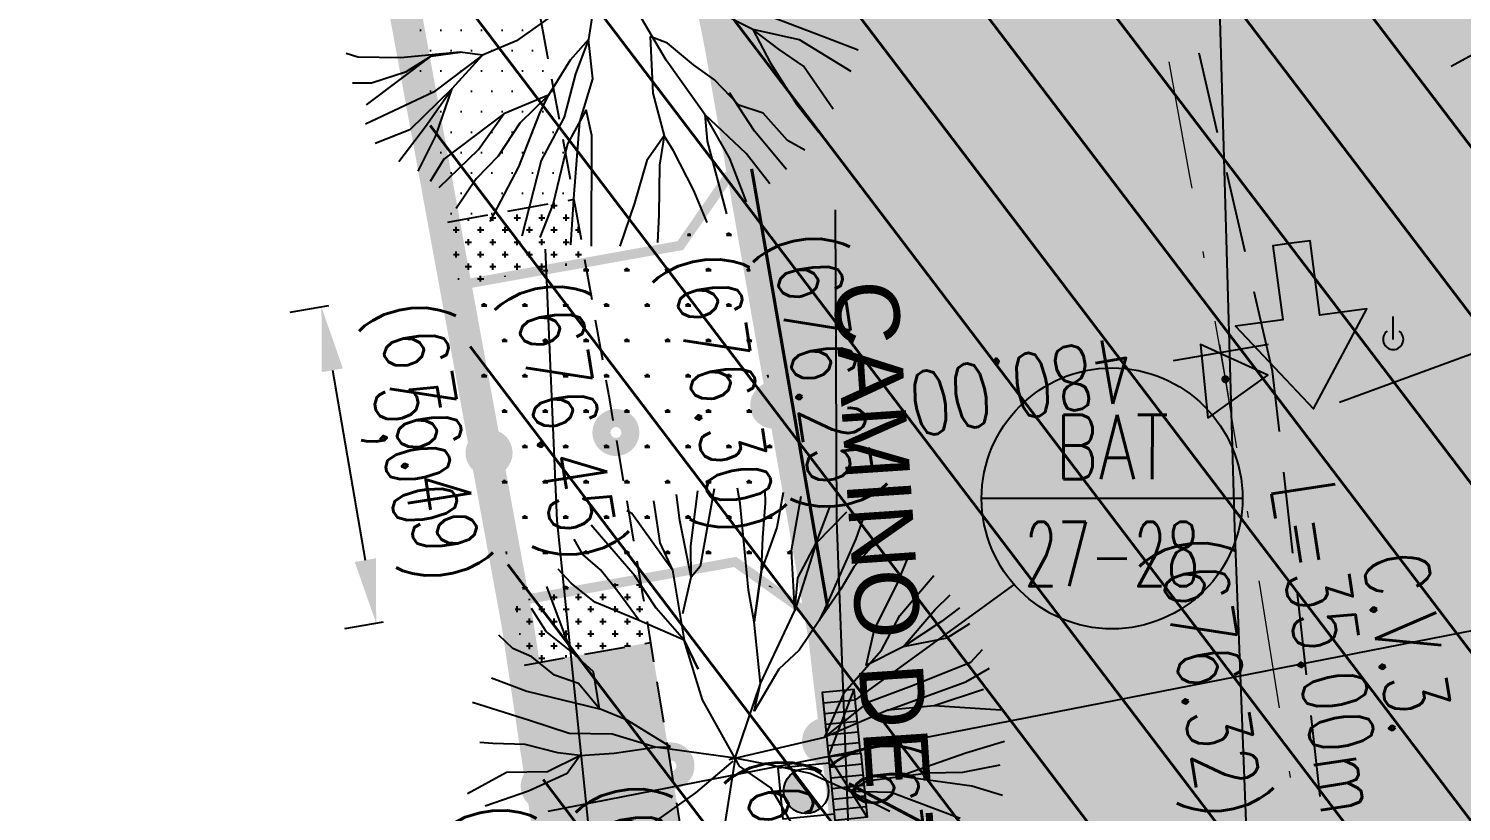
# Model space of a CAD drawing. Extents: x 352140 to 354978, y 6304672 to 6307963.
# Drawn here: x 352275.71 to 352298.01, y 6305814.7 to 6305826.88 of the extents above; entities that cross this region are included whole.
import ezdxf
from ezdxf.enums import TextEntityAlignment as Align

# ---------------------------------------------------------------- set-up
doc = ezdxf.new("R2010")
doc.units = 0
for name, pattern in [('CENTER', [50.8, 31.75, -6.35, 6.35, -6.35]), ('CONTINUOS', [0]), ('DASHDOT', [1, 0.5, -0.25, 0, -0.25]), ('DASHDOTX2', [2, 1, -0.5, 0, -0.5]), ('DASHED', [19.05, 12.7, -6.35])]:
    doc.linetypes.add(name, pattern=pattern)
doc.layers.get('0').update_dxf_attribs({"linetype": 'CONTINUOUS'})
for name, color, linetype in [('00-S2_ALL AREA APORTANTES', 150, 'CONTINUOUS'), ('00_All ext_Descarga sum', 1, 'CONTINUOUS'), ('00_All ext_Txt', 4, 'CONTINUOUS'), ('00_S2_All ext_Sumidero', 3, 'CONTINUOUS'), ('01_Dem Ext_Transl_niv.anillo', 130, 'CONTINUOUS'), ('02_Geo ext_Acotamiento', 7, 'CONTINUOUS'), ('02_Geo ext_Eje', 4, 'CONTINUOUS'), ('02_Geo ext_Geometria', 2, 'CONTINUOUS'), ('03_Pav ext_HCV', 34, 'CONTINUOUS'), ('03_Pav ext_Vereda HC', 42, 'CONTINUOUS'), ('03_Pav proy_Solera Tipo A', 1, 'CONTINUOUS'), ('03_S2_Pav ext_Borde vereda', 7, 'CONTINUOUS'), ('03_S3_Pav ext_Cota', 2, 'CONTINUOUS'), ('Paisajismo', 253, 'CONTINUOUS'), ('Z-TEN', 253, 'CONTINUOUS')]:
    doc.layers.add(name, color=color, linetype=linetype)
doc.layers.add('0_ASD_LINEA OFICIAL', color=253, linetype='DASHDOT', lineweight=20)
doc.layers.add('EJE PROYECTADO', color=7, linetype='DASHDOTX2', lineweight=15)
doc.styles.add('A', font='arial.ttf', dxfattribs={"height": 2})
doc.styles.add('JPG_2MM', font='simplex.shx', dxfattribs={"height": 1})
doc.styles.add('ROMANS', font='romans.shx', dxfattribs={"width": 0.75})
doc.linetypes.add('CERCO_LINE', pattern='A,0.5,-0.2,[" X ",STANDARD,S=0.1,R=0,X=-0.1,Y=-0.05],-0.25', length=0.95)
doc.dimstyles.new('acio', dxfattribs={"dimscale": 0, "dimtxt": 2, "dimasz": 2, "dimexe": 1, "dimexo": 1, "dimtad": 1, "dimrnd": 0.05, "dimzin": 1, "dimtxsty": 'ROMANS', "dimcen": 2.5, "dimclrt": 2, "dimaunit": 2, "dimazin": 0, "dimtfac": 1, "dimtmove": 0, "dimatfit": 3, "dimfxl": 1, "dimfxlon": 1, "dimarcsym": 0})
doc.dimstyles.new('Principal', dxfattribs={"dimscale": 0, "dimtxt": 2, "dimasz": 2, "dimexe": 1, "dimexo": 1, "dimtad": 1, "dimrnd": 0.05, "dimzin": 1, "dimtxsty": 'ROMANS', "dimcen": 2.5, "dimclrt": 2, "dimaunit": 2, "dimadec": 0, "dimazin": 0, "dimtfac": 1, "dimtmove": 0, "dimatfit": 3, "dimfxl": 1, "dimfxlon": 1, "dimarcsym": 0})
pattern_1 = [(359.999999999, (0, 0), (0.317500000006, 0.5499261309), [0.079375, -0.555625]), (90, (0.0397, -4e-13), (-0.317499999994, 0.549926130908), [0.0396875, -1.06016476181]), (90, (0.0496, -5e-13), (-0.317499999994, 0.549926130908), [0.03175, -1.06810226181]), (90, (0.02977, -3e-13), (-0.317499999994, 0.549926130908), [0.03175, -1.06810226181]), (59.999999999, (0.05953, -6e-13), (-0.317499999563, 0.549926131157), [0.0254, -0.6096]), (119.999999999, (0.01984, -2e-13), (-0.63499999957, 2.56e-10), [0.0254, -0.6096])]

# ---------------------------------------------------------------- blocks, each defined once
blk = doc.blocks.new('TEN')
at = {"layer": 'Z-TEN'}
blk.add_line((0, 0), (0, 0.893), dxfattribs=at)
blk.add_arc((0, 0), 0.396, 125.9547, 54.0453, dxfattribs=at)
blk = doc.blocks.new('AeccTickTriangle')
at = {"color": 0, "linetype": 'ByBlock', "lineweight": -2}
blk.add_lwpolyline([(0, 0.667), (-0.577, -0.333), (0.577, -0.333)], close=True, dxfattribs=at)
at = {"color": 0, "linetype": 'ByBlock', "lineweight": -2, "const_width": 0.0625}
blk.add_lwpolyline([(-0.031, 0, 1), (0.031, 0, 1)], format="xyb", close=True, dxfattribs=at)
blk = doc.blocks.new('SUMIDEROS2-flat-36')
h = blk.add_hatch(color=256)
h.dxf.hatch_style = 1
h.paths.add_polyline_path([(-2384012.434, 5850958.891), (-2384013.237, 5850959.486), (-2384012.136, 5850959.292)])
h = blk.add_hatch(color=256)
h.dxf.hatch_style = 1
h.paths.add_polyline_path([(-2384013.425, 5850958.892, 1), (-2384012.727, 5850958.835)])
at = {"ltscale": 0.5}
blk.add_line((-2384012.136, 5850959.292), (-2384013.237, 5850959.486), dxfattribs=at)
for points in [[(-2384012.939, 5850959.888), (-2384012.136, 5850959.292), (-2384012.434, 5850958.891), (-2384013.237, 5850959.486)], [(-2384013.237, 5850959.486), (-2384012.939, 5850959.888), (-2384012.136, 5850959.292), (-2384012.434, 5850958.891)]]:
    blk.add_lwpolyline(points, close=True)
for points in [[(-2384013.103, 5850959.387), (-2384012.805, 5850959.789)], [(-2384012.969, 5850959.288), (-2384012.671, 5850959.689)], [(-2384012.514, 5850958.95), (-2384012.991, 5850958.308), (-2384013.633, 5850958.784), (-2384013.157, 5850959.427)], [(-2384012.835, 5850959.188), (-2384012.538, 5850959.59)], [(-2384012.702, 5850959.089), (-2384012.404, 5850959.491)], [(-2384012.702, 5850959.089), (-2384012.404, 5850959.491)], [(-2384012.568, 5850958.99), (-2384012.27, 5850959.392)], [(-2384012.727, 5850958.835), (-2384013.425, 5850958.892)]]:
    blk.add_lwpolyline(points)
blk.add_circle((-2384013.076, 5850958.864), 0.35, dxfattribs=at)
blk = doc.blocks.new('s3')
h = blk.add_hatch(color=256)
h.dxf.hatch_style = 1
h.paths.add_polyline_path([(-0.33, -0.049), (0.66, 0.097), (-0.403, 0.446)])
at = {"ltscale": 0.5}
blk.add_line((-0.403, 0.446), (0.66, 0.097), dxfattribs=at)
for points in [[(0.587, 0.592), (-0.403, 0.446), (-0.33, -0.049), (0.66, 0.097)], [(0.66, 0.097), (0.587, 0.592), (-0.403, 0.446), (-0.33, -0.049)]]:
    blk.add_lwpolyline(points, close=True)
for points in [[(-0.165, -0.024), (-0.238, 0.47)], [(0, 0), (-0.073, 0.495)], [(0, 0), (-0.073, 0.495)], [(0.165, 0.024), (0.092, 0.519)], [(0.33, 0.049), (0.257, 0.543)], [(0.495, 0.073), (0.422, 0.567)]]:
    blk.add_lwpolyline(points)
blk = doc.blocks.new('sta_tic')
blk.add_line((0, -1.5), (0, 1.5))
blk = doc.blocks.new('*D1182')
at = {"layer": '02_Geo ext_Acotamiento', "color": 0, "lineweight": -2, "transparency": 16777216}
for p, q in [((352280.374, 6305822.568), (352279.773, 6305822.464)), ((352280.436, 6305821.564), (352280.949, 6305818.608)), ((352281.228, 6305817.641), (352280.627, 6305817.537))]:
    blk.add_line(p, q, dxfattribs=at)
at = {"layer": '02_Geo ext_Acotamiento', "color": 0, "transparency": 16777216}
for points in [[(352280.6, 6305821.592), (352280.272, 6305821.535), (352280.266, 6305822.549)], [(352281.113, 6305818.636), (352280.784, 6305818.579), (352281.119, 6305817.622)]]:
    blk.add_solid(points, dxfattribs=at)
at = {"layer": '02_Geo ext_Acotamiento', "color": 2, "transparency": 16777216, "insert": (352281.587, 6305820.241), "char_height": 1, "attachment_point": 5, "rotation": 279.8313, "style": 'ROMANS'}
blk.add_mtext('5,00', dxfattribs=at)
blk = doc.blocks.new('A$C27410629')
at = {"true_color": 0x136734, "transparency": 33554559}
h = blk.add_hatch(dxfattribs=at)
h.set_pattern_fill('ANSI31', color=116, scale=0.5)
h.set_pattern_definition([(45, (-8759.5625, -519.1036), (-1.12253202, 1.12253202), [])])
h.paths.add_polyline_path([(137.507, 1252.464, 0.117627), (109.815, 1254.194, 0.066925), (94.445, 1249.334, 0.315349), (64.302, 1196.27, 0.022683), (65.729, 1185.31), (112.36, 1218.953), (153.478, 1161.962), (172.105, 1139.481), (187.958, 1141.808), (193.565, 1120.466), (224.198, 1050.129), (250.62, 989.479), (268.153, 972.735, 0.000007), (291.49, 983.299), (238.195, 1105.634), (205.293, 1181.112), (177.053, 1197.652)])
at = {"layer": '0_ASD_LINEA OFICIAL', "ltscale": 8}
blk.add_lwpolyline([(91.974, 874.26, 0.5, 0.5, 0), (89.88, 904.482, 0.5, 0.5, -0.018402), (89.379, 919.927, 0.5, 0.5, 0.015172), (89.222, 925.992, 0.5, 0.5, 0), (84.524, 1009.379, 0.5, 0.5, 0.009387), (83.12, 1027.794, 0.5, 0.5, 0.024149), (76.795, 1069.872, 0.5, 0.5, 0), (76.795, 1069.872, 0.5, 0.5, 0.00826), (73.751, 1083.846, 0.5, 0.5, 0.028444)], format="xyseb", dxfattribs=at)
blk = doc.blocks.new('1.0 - LO RECABARREN LOTEO PARQUE - VEGETACION PROPUESTA ETAPA MUNICIPAL')
at = {"layer": 'Paisajismo', "color": 251}
for p, q in [((352284.578, 6305827.7), (352284.424, 6305826.715)), ((352285.632, 6305826.39), (352285.136, 6305827.236)), ((352283.962, 6305827.16), (352283.303, 6305826.694)), ((352286.985, 6305826.87), (352286.365, 6305827.179)), ((352288.082, 6305826.757), (352287.006, 6305827.164)), ((352285.385, 6305826.76), (352285.428, 6305825.879)), ((352285.654, 6305826.658), (352285.385, 6305826.76)), ((352287.708, 6305826.707), (352286.985, 6305826.87)), ((352286.985, 6305826.87), (352287.252, 6305826.356)), ((352287.392, 6305826.557), (352286.985, 6305826.87)), ((352288.621, 6305826.546), (352288.082, 6305826.757)), ((352282.425, 6305826.517), (352281.499, 6305826.429)), ((352281.972, 6305826.455), (352282.425, 6305826.517)), ((352282.425, 6305826.517), (352281.972, 6305826.455)), ((352282.773, 6305826.47), (352282.425, 6305826.517)), ((352283.303, 6305826.694), (352282.773, 6305826.47)), ((352284.424, 6305826.715), (352284.137, 6305826.389)), ((352284.424, 6305826.715), (352284.221, 6305826.177)), ((352284.424, 6305826.715), (352284.424, 6305826.715)), ((352284.489, 6305826.101), (352284.424, 6305826.715)), ((352286.061, 6305826.318), (352285.654, 6305826.658)), ((352287.77, 6305826.297), (352287.392, 6305826.557)), ((352288.512, 6305826.216), (352287.708, 6305826.707)), ((352297.855, 6305826.3), (352298.463, 6305826.632)), ((352280.835, 6305826.436), (352280.653, 6305826.493)), ((352281.499, 6305826.429), (352280.835, 6305826.436)), ((352280.97, 6305825.694), (352281.972, 6305826.455)), ((352281.972, 6305826.455), (352281.576, 6305826.207)), ((352282.773, 6305826.47), (352282.01, 6305825.894)), ((352282.302, 6305825.953), (352282.773, 6305826.47)), ((352284.137, 6305826.389), (352283.8, 6305825.848)), ((352286.236, 6305825.546), (352285.632, 6305826.39)), ((352286.386, 6305826.084), (352286.061, 6305826.318)), ((352287.252, 6305826.356), (352287.667, 6305825.7)), ((352288.236, 6305825.627), (352287.77, 6305826.297)), ((352281.576, 6305826.207), (352281.045, 6305826.036)), ((352284.221, 6305826.177), (352284.047, 6305825.505)), ((352284.288, 6305825.43), (352284.489, 6305826.101)), ((352286.767, 6305825.69), (352286.386, 6305826.084)), ((352281.045, 6305826.036), (352280.752, 6305826.031)), ((352282.01, 6305825.894), (352280.951, 6305825.393)), ((352282.302, 6305825.953), (352281.641, 6305825.305)), ((352281.886, 6305825.357), (352282.302, 6305825.953)), ((352282.045, 6305825.212), (352282.302, 6305825.953)), ((352283.8, 6305825.848), (352283.104, 6305825.554)), ((352283.8, 6305825.848), (352283.354, 6305825.412)), ((352283.667, 6305825.564), (352283.8, 6305825.848)), ((352285.428, 6305825.879), (352285.601, 6305825.214)), ((352287.011, 6305825.285), (352286.618, 6305825.881)), ((352284.39, 6305825.618), (352284.099, 6305825.089)), ((352284.478, 6305825.217), (352284.39, 6305825.618)), ((352287.143, 6305825.564), (352286.767, 6305825.69)), ((352287.667, 6305825.7), (352288.008, 6305825.268)), ((352283.104, 6305825.554), (352282.172, 6305824.852)), ((352282.712, 6305825.003), (352283.104, 6305825.554)), ((352283.354, 6305825.412), (352283.017, 6305824.898)), ((352283.341, 6305824.733), (352283.667, 6305825.564)), ((352284.047, 6305825.505), (352283.685, 6305824.83)), ((352284.203, 6305824.305), (352284.288, 6305825.43)), ((352286.877, 6305824.94), (352286.236, 6305825.546)), ((352286.236, 6305825.546), (352286.27, 6305825.13)), ((352286.623, 6305824.859), (352286.236, 6305825.546)), ((352287.525, 6305825.143), (352287.143, 6305825.564)), ((352281.641, 6305825.305), (352281.102, 6305825.093)), ((352281.469, 6305824.815), (352281.886, 6305825.357)), ((352281.774, 6305824.663), (352282.045, 6305825.212)), ((352284.473, 6305823.497), (352284.478, 6305825.217)), ((352285.601, 6305825.214), (352285.33, 6305824.831)), ((352285.601, 6305825.214), (352285.53, 6305824.758)), ((352285.75, 6305824.98), (352285.601, 6305825.214)), ((352287.505, 6305824.691), (352287.011, 6305825.285)), ((352282.1, 6305824.408), (352282.712, 6305825.003)), ((352284.099, 6305825.089), (352283.875, 6305824.159)), ((352286.063, 6305824.362), (352285.75, 6305824.98)), ((352286.27, 6305825.13), (352286.575, 6305824)), ((352287.794, 6305824.992), (352287.525, 6305825.143)), ((352282.172, 6305824.852), (352281.958, 6305824.505)), ((352283.017, 6305824.898), (352282.676, 6305824.544)), ((352282.895, 6305823.879), (352283.341, 6305824.733)), ((352283.685, 6305824.83), (352283.387, 6305823.649)), ((352285.33, 6305824.831), (352285.142, 6305824.163)), ((352285.53, 6305824.758), (352285.517, 6305823.983)), ((352286.884, 6305824.184), (352286.623, 6305824.859)), ((352287.248, 6305824.464), (352286.877, 6305824.94)), ((352282.676, 6305824.544), (352282.364, 6305824.084)), ((352284.148, 6305823.517), (352284.203, 6305824.305)), ((352286.274, 6305823.862), (352286.063, 6305824.362)), ((352283.875, 6305824.159), (352283.664, 6305823.632)), ((352285.142, 6305824.163), (352284.913, 6305823.495)), ((352285.517, 6305823.983), (352285.499, 6305823.555)), ((352285.847, 6305819.227), (352285.793, 6305819.629)), ((352286.015, 6305818.828), (352286.124, 6305819.689)), ((352286.38, 6305819.717), (352286.162, 6305818.509)), ((352286.787, 6305819.487), (352286.746, 6305819.729)), ((352287.18, 6305819.496), (352287.177, 6305819.703)), ((352287.456, 6305819.662), (352287.357, 6305819.115)), ((352287.585, 6305818.757), (352287.734, 6305819.602)), ((352285.1, 6305819.334), (352285.019, 6305819.376)), ((352285.436, 6305819.533), (352285.536, 6305818.877)), ((352286.913, 6305818.141), (352286.787, 6305819.487)), ((352287.137, 6305818.961), (352287.18, 6305819.496)), ((352287.967, 6305818.87), (352288.17, 6305819.408)), ((352288.17, 6305819.408), (352288.187, 6305819.46)), ((352285.145, 6305818.362), (352284.463, 6305819.151)), ((352285.731, 6305818.454), (352285.1, 6305819.334)), ((352286.024, 6305818.345), (352285.847, 6305819.227)), ((352288.439, 6305819.357), (352287.967, 6305818.87)), ((352288.689, 6305819.233), (352288.587, 6305818.937)), ((352284.338, 6305818.695), (352284.2, 6305818.932)), ((352287.357, 6305819.115), (352287.12, 6305818.453)), ((352287.12, 6305818.453), (352287.137, 6305818.961)), ((352288.587, 6305818.937), (352288.143, 6305817.942)), ((352289.035, 6305819.026), (352288.875, 6305818.86)), ((352285.536, 6305818.877), (352285.731, 6305818.454)), ((352286.024, 6305818.345), (352286.015, 6305818.828)), ((352287.639, 6305817.822), (352287.585, 6305818.757)), ((352287.967, 6305818.87), (352287.639, 6305817.822)), ((352287.683, 6305818.33), (352287.967, 6305818.87)), ((352288.875, 6305818.86), (352288.561, 6305818.507)), ((352289.224, 6305818.224), (352289.43, 6305818.728)), ((352284.61, 6305818.459), (352284.338, 6305818.695)), ((352286.162, 6305818.509), (352286.024, 6305818.345)), ((352288.561, 6305818.507), (352288.354, 6305818.156)), ((352284.155, 6305818.25), (352283.95, 6305818.467)), ((352284.883, 6305818.117), (352284.61, 6305818.459)), ((352285.475, 6305817.861), (352285.145, 6305818.362)), ((352285.731, 6305818.454), (352285.912, 6305817.361)), ((352285.894, 6305817.779), (352286.024, 6305818.345)), ((352287.002, 6305817.649), (352287.12, 6305818.453)), ((352287.12, 6305818.453), (352287.002, 6305817.649)), ((352287.639, 6305817.822), (352287.683, 6305818.33)), ((352289.27, 6305817.745), (352289.802, 6305818.371)), ((352284.155, 6305817.183), (352283.773, 6305818.198)), ((352284.523, 6305817.955), (352284.155, 6305818.25)), ((352285.212, 6305817.669), (352284.883, 6305818.117)), ((352287.002, 6305817.649), (352286.913, 6305818.141)), ((352288.354, 6305818.156), (352288.016, 6305817.668)), ((352288.875, 6305817.534), (352289.224, 6305818.224)), ((352289.815, 6305817.833), (352290.053, 6305818.07)), ((352283.767, 6305817.498), (352283.539, 6305817.856)), ((352285.212, 6305817.669), (352284.523, 6305817.955)), ((352285.912, 6305817.361), (352285.475, 6305817.861)), ((352287.357, 6305817.228), (352287.639, 6305817.822)), ((352288.143, 6305817.942), (352288.016, 6305817.668)), ((352289.323, 6305817.26), (352289.815, 6305817.833)), ((352290.2, 6305817.865), (352289.919, 6305817.654)), ((352285.912, 6305817.361), (352285.212, 6305817.669)), ((352287.1, 6305816.689), (352287.002, 6305817.649)), ((352288.016, 6305817.668), (352287.704, 6305817.208)), ((352288.986, 6305817.206), (352289.27, 6305817.745)), ((352289.919, 6305817.654), (352289.323, 6305817.26)), ((352290.354, 6305817.616), (352290.004, 6305817.394)), ((352283.244, 6305817.231), (352283.026, 6305817.44)), ((352284.155, 6305817.183), (352283.767, 6305817.498)), ((352288.745, 6305816.968), (352288.875, 6305817.534)), ((352290.004, 6305817.394), (352289.323, 6305817.26)), ((352283.54, 6305817.103), (352283.244, 6305817.231)), ((352284.503, 6305816.867), (352284.155, 6305817.183)), ((352286.134, 6305816.911), (352285.912, 6305817.361)), ((352285.912, 6305817.361), (352286.134, 6305816.911)), ((352286.197, 6305816.431), (352285.912, 6305817.361)), ((352287.1, 6305816.689), (352287.357, 6305817.228)), ((352287.704, 6305817.208), (352287.39, 6305816.908)), ((352288.411, 6305816.553), (352288.986, 6305817.206)), ((352289.323, 6305817.26), (352288.745, 6305816.968)), ((352290.379, 6305817.018), (352290.557, 6305817.214)), ((352283.893, 6305816.815), (352283.54, 6305817.103)), ((352289.451, 6305816.653), (352290.379, 6305817.018)), ((352290.298, 6305816.715), (352290.67, 6305816.928)), ((352282.916, 6305816.777), (352283.463, 6305816.566)), ((352284.269, 6305816.689), (352283.893, 6305816.815)), ((352284.597, 6305816.294), (352284.503, 6305816.867)), ((352287.39, 6305816.908), (352287.001, 6305816.259)), ((352289.084, 6305816.272), (352290.298, 6305816.715)), ((352283.463, 6305816.566), (352284.597, 6305816.294)), ((352284.597, 6305816.294), (352284.269, 6305816.689)), ((352286.707, 6305815.525), (352287.1, 6305816.689)), ((352287.001, 6305816.259), (352287.1, 6305816.689)), ((352288.104, 6305815.853), (352288.411, 6305816.553)), ((352288.788, 6305816.4), (352289.451, 6305816.653)), ((352290.574, 6305816.594), (352289.804, 6305816.339)), ((352283.505, 6305816.113), (352282.619, 6305816.391)), ((352284.597, 6305816.294), (352284.597, 6305816.294)), ((352285.028, 6305816.115), (352284.597, 6305816.294)), ((352286.777, 6305815.4), (352286.197, 6305816.431)), ((352288.104, 6305815.853), (352288.788, 6305816.4)), ((352289.084, 6305816.272), (352288.104, 6305815.853)), ((352289.804, 6305816.339), (352289.084, 6305816.272)), ((352289.804, 6305816.339), (352289.084, 6305816.272)), ((352290.844, 6305816.273), (352289.804, 6305816.339)), ((352284.124, 6305815.911), (352283.505, 6305816.113)), ((352285.703, 6305815.7), (352285.028, 6305816.115)), ((352284.791, 6305815.897), (352284.124, 6305815.911)), ((352285.463, 6305815.696), (352284.791, 6305815.897)), ((352286.615, 6305815.504), (352288.104, 6305815.853)), ((352282.936, 6305815.751), (352282.734, 6305815.767)), ((352283.439, 6305815.74), (352282.936, 6305815.751)), ((352283.944, 6305815.609), (352283.439, 6305815.74)), ((352284.29, 6305815.567), (352283.944, 6305815.609)), ((352284.29, 6305815.567), (352284.824, 6305815.604)), ((352284.824, 6305815.604), (352285.463, 6305815.696)), ((352285.463, 6305815.696), (352285.703, 6305815.7)), ((352286.707, 6305815.525), (352285.463, 6305815.696)), ((352289.26, 6305815.247), (352290.299, 6305815.608)), ((352290.299, 6305815.608), (352290.902, 6305815.789)), ((352283.788, 6305815.317), (352284.29, 6305815.567)), ((352284.091, 6305815.29), (352284.29, 6305815.567)), ((352286.669, 6305815.478), (352286.091, 6305814.986)), ((352286.707, 6305815.525), (352286.553, 6305814.541)), ((352287.418, 6305815.385), (352286.707, 6305815.525)), ((352287.264, 6305815.062), (352286.777, 6305815.4)), ((352287.874, 6305815.287), (352287.418, 6305815.385)), ((352290.251, 6305815.305), (352290.836, 6305815.423)), ((352282.539, 6305814.973), (352283.147, 6305815.305)), ((352283.147, 6305815.305), (352283.788, 6305815.317)), ((352283.492, 6305815.017), (352284.091, 6305815.29)), ((352288.494, 6305815.005), (352287.874, 6305815.287)), ((352288.494, 6305815.005), (352288.758, 6305815.17)), ((352288.758, 6305815.17), (352289.717, 6305815.295)), ((352290.39, 6305815.087), (352289.26, 6305815.247)), ((352289.717, 6305815.295), (352290.251, 6305815.305)), ((352282.813, 6305814.783), (352283.492, 6305815.017)), ((352286.091, 6305814.986), (352285.432, 6305814.52)), ((352287.761, 6305814.216), (352287.264, 6305815.062)), ((352289.114, 6305814.696), (352288.494, 6305815.005)), ((352289.135, 6305814.99), (352288.494, 6305815.005)), ((352290.211, 6305814.583), (352289.135, 6305814.99)), ((352290.87, 6305814.941), (352290.39, 6305815.087))]:
    blk.add_line(p, q, dxfattribs=at)
blk = doc.blocks.new('*U962')
at = {"layer": 'EJE PROYECTADO', "color": 7, "linetype": 'DASHDOT', "lineweight": 15, "ltscale": 4}
blk.add_arc((351858.011, 6305746.838), 442.658, 6.37614, 13.02471, dxfattribs=at)
at = {"layer": 'EJE PROYECTADO', "color": 7, "linetype": 'DASHDOTX2', "lineweight": 15}
blk.add_leader([(352294.248, 6305821.967), (352294.433, 6305820.882)], dimstyle='Principal', override={"dimscale": 1, "dimasz": 0.5}, dxfattribs=at)

msp = doc.modelspace()

# ---------------------------------------------------------------- hatches: boundary and pattern name
at = {"layer": '00-S2_ALL AREA APORTANTES', "linetype": 'DASHED', "lineweight": 40, "ltscale": 0.25}
h = msp.add_hatch(dxfattribs=at)
h.set_pattern_fill('ANSI31', color=150, scale=0.5, angle=82.24516605)
h.paths.add_polyline_path([(352300.461, 6305849.299), (352298.463, 6305857.67), (352287.269, 6305854.095), (352289.281, 6305846.6, -0.017092), (352295.088, 6305816.908), (352306.381, 6305819.118, 0.016935)])
h = msp.add_hatch(dxfattribs=at)
h.set_pattern_fill('ANSI31', color=40, scale=0.5, angle=82.24516605)
h.paths.add_polyline_path([(352289.281, 6305846.6), (352287.269, 6305854.095), (352276.231, 6305850.569, -0.023228), (352278.541, 6305841.982, -0.016115), (352283.796, 6305814.698), (352295.088, 6305816.908, 0.017092)])
h = msp.add_hatch(dxfattribs=at)
h.set_pattern_fill('ANSI31', color=82, scale=0.5, angle=82.24516605)
h.paths.add_polyline_path([(352306.381, 6305819.118), (352295.088, 6305816.908, -0.01192), (352297.931, 6305795.997, -0.008644), (352299.368, 6305780.76), (352310.834, 6305781.642, 0.008644), (352309.36, 6305797.275, 0.012137)])
h = msp.add_hatch(dxfattribs=at)
h.set_pattern_fill('ANSI31', color=150, scale=0.5, angle=82.24516605)
h.paths.add_polyline_path([(352295.088, 6305816.908), (352283.796, 6305814.698, -0.017375), (352287.48, 6305784.969), (352287.48, 6305784.969, -0.002962), (352287.902, 6305779.879), (352299.368, 6305780.76, 0.008644), (352297.931, 6305795.997, 0.01192)])
at = {"layer": '03_Pav ext_HCV'}
h = msp.add_hatch(dxfattribs=at)
h.set_pattern_fill('SWAMP', color=256, scale=0.025, style=0)
h.set_pattern_definition(pattern_1)
edge = h.paths.add_edge_path()
edge.add_arc((352255.651, 6305960.769), 0.6, 191.9515, 355.6455, ccw=False)
edge.add_arc((352299.01, 6305969.946), 44.919, 191.6658, 191.9515, ccw=False)
edge.add_line((352255.019, 6305960.864), (352248.082, 6305960.934))
edge.add_arc((352299.01, 6305969.946), 51.719, 188.0126, 190.0351, ccw=False)
edge.add_line((352247.796, 6305962.737), (352247.593, 6305962.739))
edge.add_arc((352299.01, 6305969.946), 51.919, 187.9792, 192.0603)
edge.add_arc((352199.34, 6305948.651), 50, 5.6038, 12.0603, ccw=False)
edge.add_arc((352392.331, 6305968.564), 144.016, 185.9908, 195.05624)
edge.add_arc((352250.362, 6305930.375), 3, -16.8305, 15.0562, ccw=False)
edge.add_line((352253.233, 6305929.506), (352252.173, 6305926.002))
edge.add_arc((352255.045, 6305925.133), 3, 163.1695, 198.1695)
edge.add_line((352252.194, 6305924.197), (352253.674, 6305919.687))
edge.add_arc((352724.827, 6306085.564), 499.5, 199.39537, 202.53487)
edge.add_line((352263.466, 6305894.132), (352270.484, 6305874.028))
edge.add_line((352270.484, 6305874.028), (352273.271, 6305865.935))
edge.add_arc((352276.107, 6305866.911), 3, 199.0021, 234.0031)
edge.add_line((352274.344, 6305864.484), (352276.806, 6305862.696))
edge.add_arc((352275.043, 6305860.269), 3, 17.9764, 54.0015, ccw=False)
edge.add_arc((351377.63, 6305569.091), 946.469, 17.70596, 17.976359, ccw=False)
edge.add_arc((357281.014, 6307189.91), 5176.321, 194.922513, 195.061819)
edge.add_arc((351852.518, 6305745.765), 441.256, 9.34098, 12.96792, ccw=False)
edge.add_line((352287.923, 6305817.385), (352288.293, 6305814.231))
edge.add_line((352288.293, 6305814.231), (352288.556, 6305811.159))
edge.add_line((352288.556, 6305811.159), (352288.683, 6305808.103))
edge.add_line((352288.683, 6305808.103), (352288.681, 6305805.124))
edge.add_line((352288.681, 6305805.124), (352288.609, 6305802.156))
edge.add_line((352288.609, 6305802.156), (352288.539, 6305799.227))
edge.add_line((352288.539, 6305799.227), (352288.536, 6305796.285))
edge.add_line((352288.536, 6305796.285), (352288.661, 6305793.323))
edge.add_line((352288.661, 6305793.323), (352288.978, 6305790.357))
edge.add_line((352288.978, 6305790.357), (352289.267, 6305787.392))
edge.add_arc((351857.86, 6305746.823), 433.31, 3.22552, 5.37215, ccw=False)
edge.add_line((352290.484, 6305771.204), (352291.507, 6305753.032))
edge.add_line((352291.507, 6305753.032), (352291.707, 6305753.044))
edge.add_line((352291.707, 6305753.044), (352291.606, 6305754.841))
edge.add_line((352291.606, 6305754.841), (352297.896, 6305755.195))
edge.add_line((352297.896, 6305755.195), (352296.973, 6305771.57))
edge.add_arc((351858.011, 6305746.838), 439.658, 3.2247, 6.06057)
edge.add_arc((352297.201, 6305793.468), 2, 6.0606, 186.0606, ccw=False)
edge.add_arc((351858.007, 6305746.838), 443.663, 3.21745, 6.06057, ccw=False)
edge.add_line((352300.97, 6305771.738), (352301.89, 6305755.42))
edge.add_line((352301.89, 6305755.42), (352309.178, 6305755.831))
edge.add_line((352309.178, 6305755.831), (352309.279, 6305754.034))
edge.add_line((352309.279, 6305754.034), (352309.479, 6305754.045))
edge.add_line((352309.479, 6305754.045), (352308.458, 6305772.16))
edge.add_arc((351858.027, 6305746.839), 451.142, 3.21751, 7.53958)
edge.add_line((352305.269, 6305806.034), (352304.746, 6305808.988))
edge.add_line((352304.746, 6305808.988), (352304.181, 6305811.933))
edge.add_line((352304.181, 6305811.933), (352303.54, 6305814.857))
edge.add_line((352303.54, 6305814.857), (352302.827, 6305817.756))
edge.add_line((352302.827, 6305817.756), (352302.076, 6305820.641))
edge.add_line((352302.076, 6305820.641), (352301.322, 6305823.532))
edge.add_line((352301.322, 6305823.532), (352300.604, 6305826.45))
edge.add_line((352300.604, 6305826.45), (352299.956, 6305829.407))
edge.add_line((352299.956, 6305829.407), (352299.384, 6305832.389))
edge.add_line((352299.384, 6305832.389), (352298.877, 6305835.333))
edge.add_arc((351856.224, 6305746.557), 451.467, 11.34037, 13.00836)
edge.add_arc((357281.014, 6307189.91), 5162.321, 194.999983, 195.064624, ccw=False)
edge.add_arc((357281.014, 6307189.91), 5162.321, 194.918755, 194.999983, ccw=False)
edge.add_arc((351377.63, 6305569.091), 960.469, 17.685582, 18.028446)
edge.add_line((352290.943, 6305866.346), (352286.557, 6305879.564))
edge.add_line((352286.557, 6305879.564), (352285.089, 6305883.77))
edge.add_arc((352287.921, 6305884.759), 3, 164.2427, 199.242, ccw=False)
edge.add_line((352285.034, 6305885.573), (352285.941, 6305888.787))
edge.add_arc((352283.054, 6305889.601), 3, 344.2427, 379.2412)
edge.add_line((352285.886, 6305890.59), (352282.157, 6305901.272))
edge.add_arc((352724.827, 6306085.564), 479.5, 199.39537, 202.60286, ccw=False)
edge.add_arc((352393.291, 6305968.811), 128.007, 193.01673, 199.38233, ccw=False)
edge.add_line((352268.574, 6305939.979), (352268.051, 6305942.428))
edge.add_arc((352265.117, 6305941.802), 3, 12.0434, 47.0434)
edge.add_line((352267.162, 6305943.998), (352264.9, 6305946.104))
edge.add_arc((352266.939, 6305948.304), 3, 189.0153, 227.1838, ccw=False)
edge.add_arc((352397.749, 6305969.233), 135.474, 186.61724, 189.08835, ccw=False)
edge.add_arc((352283.044, 6305955.926), 20, 179.05, 186.6144, ccw=False)
edge.add_arc((352329.329, 6305955.158), 66.291, 173.57381, 179.05002, ccw=False)
edge.add_line((352263.455, 6305962.578), (352263.254, 6305962.58))
edge.add_arc((352329.329, 6305955.158), 66.491, 173.59144, 175.14861)
edge.add_line((352263.076, 6305960.781), (352256.257, 6305960.851))
edge.add_arc((352287.882, 6305959.08), 31.675, 176.7951, 177.0268)
h = msp.add_hatch(dxfattribs=at)
h.set_pattern_fill('SWAMP', color=150, scale=0.025, style=0)
h.set_pattern_definition(pattern_1)
edge = h.paths.add_edge_path()
edge.add_line((352286.661, 6305824.666), (352285.855, 6305823.506))
edge.add_line((352285.855, 6305823.506), (352282.409, 6305822.888))
edge.add_arc((351858.002, 6305746.837), 431.167, 9.49488, 10.15932, ccw=False)
edge.add_line((352283.263, 6305817.962), (352286.708, 6305818.579))
edge.add_line((352286.708, 6305818.579), (352287.857, 6305817.763))
edge.add_arc((351858.384, 6305746.903), 435.28, 9.36909, 10.29128)
at = {"layer": '03_Pav ext_Vereda HC'}
h = msp.add_hatch(dxfattribs=at)
h.set_pattern_fill('DOTS', color=256, scale=0.2)
h.paths.add_polyline_path([(352308.871, 6305801.474), (352306.889, 6305801.207, -0.002312), (352307.372, 6305797.052, -0.001502), (352307.666, 6305794.352), (352309.656, 6305794.548, 0.00151), (352309.36, 6305797.275, 0.002327)])
h.paths.add_polyline_path([(352289.547, 6305887.688), (352284.493, 6305902.165, -0.002236), (352282.871, 6305906.111), (352281.008, 6305905.383, 0.002219), (352282.625, 6305901.451), (352287.665, 6305887.009, -0.028012), (352295.189, 6305862.774), (352295.542, 6305861.294), (352297.477, 6305861.801), (352297.132, 6305863.248, 0.028)])
h.paths.add_polyline_path([(352300.461, 6305849.299), (352299.102, 6305854.991), (352297.167, 6305854.483), (352298.514, 6305848.841, -0.022887), (352305.993, 6305808.15), (352307.975, 6305808.417, 0.022893)])
h.paths.add_polyline_path([(352310.338, 6305787.582), (352308.348, 6305787.386, -0.008379), (352309.453, 6305772.273), (352310.477, 6305754.101), (352309.88, 6305754.067), (352310.103, 6305750.074), (352310.702, 6305750.107), (352312.118, 6305724.975), (352314.105, 6305725.087), (352312.69, 6305750.379), (352311.45, 6305772.385, 0.008388)])
h = msp.add_hatch(dxfattribs=at)
h.set_pattern_fill('DOTS', color=256, scale=0.2, style=0)
edge = h.paths.add_edge_path()
edge.add_line((352282.959, 6305830.776), (352280.996, 6305830.384))
edge.add_arc((351889.89, 6305752.859), 398.716, 10.25944, 11.21185, ccw=False)
edge.add_line((352282.231, 6305823.872), (352284.2, 6305824.225))
edge.add_arc((351864.127, 6305748.036), 426.927, 10.28003, 11.1749)
h = msp.add_hatch(dxfattribs=at)
h.set_pattern_fill('CROSS', color=0, scale=0.03, style=0)
edge = h.paths.add_edge_path()
edge.add_line((352284.2, 6305824.225), (352282.233, 6305823.873))
edge.add_arc((352401.537, 6305844.732), 121.114, 189.91764, 190.39071)
edge.add_line((352282.409, 6305822.888), (352283.853, 6305823.147))
edge.add_line((352283.853, 6305823.147), (352284.378, 6305823.241))
edge.add_arc((352121.134, 6305794.302), 165.789, 10.05258, 10.39817)
edge = h.paths.add_edge_path()
edge.add_line((352285.232, 6305818.315), (352283.263, 6305817.962))
edge.add_arc((351858.011, 6305746.838), 431.158, 9.36198, 9.49488, ccw=False)
edge.add_line((352283.427, 6305816.975), (352285.395, 6305817.328))
edge.add_line((352285.395, 6305817.328), (352285.232, 6305818.315))
h = msp.add_hatch(dxfattribs=at)
h.set_pattern_fill('DOTS', color=256, scale=0.2, style=0)
h.paths.add_polyline_path([(352285.395, 6305817.328), (352283.427, 6305816.975, -0.018713), (352287.48, 6305784.969), (352287.48, 6305784.969, -0.002962), (352287.902, 6305779.878), (352289.896, 6305780.026, 0.004265), (352289.267, 6305787.392), (352288.978, 6305790.357), (352288.661, 6305793.323), (352288.656, 6305793.433, 0.013921)])

# ---------------------------------------------------------------- linework, layer by layer
at = {"layer": '00-S2_ALL AREA APORTANTES', "color": 40, "ltscale": 0.25}
msp.add_lwpolyline([(352283.796, 6305814.698), (352306.381, 6305819.118)], dxfattribs=at)
at = {"layer": '00_All ext_Descarga sum', "linetype": 'DASHED', "ltscale": 0.05, "const_width": 0.05}
msp.add_lwpolyline([(352299.634, 6305809.232), (352288.478, 6305815.128)], dxfattribs=at)
at = {"layer": '00_All ext_Txt', "extrusion": (5.81192e-13, 1.508e-09, 1), "elevation": 0}
msp.add_lwpolyline([(352294.607, 6305819.568), (352290.546, 6305819.569)], dxfattribs=at)
at = {"layer": '00_All ext_Txt'}
msp.add_circle((352292.576, 6305819.569, 0), 2.031, dxfattribs=at)
at = {"layer": '01_Dem Ext_Transl_niv.anillo', "color": 252, "linetype": 'DASHED', "flags": 128}
for points in [[(352263.665, 6305892.025), (352267.199, 6305891.5), (352271.565, 6305889.01), (352275.217, 6305883.358), (352277.469, 6305876.31), (352279.29, 6305869.83), (352281.164, 6305861.144), (352282.707, 6305850.98), (352283.382, 6305844.566), (352283.607, 6305835.943), (352283.558, 6305827.859), (352283.929, 6305819.225), (352285.302, 6305805.98), (352286.075, 6305792.348)], [(352290.07, 6305792.38), (352288.816, 6305805.539), (352288.289, 6305819.225), (352288.25, 6305830.037), (352288.321, 6305834.38), (352290.649, 6305836.429), (352293.959, 6305837.256)]]:
    msp.add_lwpolyline(points, dxfattribs=at)
at = {"layer": '01_Dem Ext_Transl_niv.anillo', "color": 130, "linetype": 'CERCO_LINE', "ltscale": 6, "flags": 128}
for points in [[(352295.948, 6305790.249), (352295.002, 6305805.807), (352294.487, 6305819.104), (352294.18, 6305829.728), (352293.959, 6305837.256), (352294.139, 6305841.012), (352294.731, 6305847.289), (352295.463, 6305854.648), (352296.099, 6305860.706), (352297.093, 6305860.79)], [(352296.115, 6305821.066), (352303.534, 6305823.784)]]:
    msp.add_lwpolyline(points, dxfattribs=at)
at = {"layer": '02_Geo ext_Eje', "linetype": 'CENTER', "ltscale": 0.1, "const_width": 0.3, "flags": 128}
msp.add_lwpolyline([(352312.187, 6305350.253), (352300.27, 6305525.493), (352298.81, 6305526.329), (352298.124, 6305536.419), (352297.466, 6305554.947), (352300.373, 6305560.093, -0.003728), (352298.887, 6305583.425), (352295.939, 6305635.972), (352293.844, 6305666.194, -0.018402), (352293.344, 6305681.639, 0.015172), (352293.186, 6305687.704), (352288.488, 6305771.091, 0.009387), (352287.084, 6305789.506, 0.024149), (352280.76, 6305831.584), (352280.76, 6305831.584, 0.00826), (352277.716, 6305845.558, 0.028444), (352273.988, 6305856.836, -0.012564), (352265.817, 6305879.816, -0.000048), (352261.131, 6305893.241, -0.013664), (352251.318, 6305918.857, -0.058265), (352243.489, 6305954.379), (352243.489, 6305954.379, -0.003962), (352243.275, 6305956.815, -0.274101), (352278.385, 6306028.408), (352278.385, 6306028.408, -0.117635), (352314.897, 6306041.29, -0.105448), (352349.758, 6306037.779, -0.042273), (352362.978, 6306032.296), (352388.065, 6306018.453, 0.018937), (352399.773, 6306012.531, -0.011475), (352417.837, 6306003.157, 0.049621), (352428.033, 6305998.853), (352428.033, 6305998.853), (352428.033, 6305998.853, 0.088932), (352448.695, 6305995.817, 0.019373), (352457.079, 6305996.388, 0.023388), (352489.984, 6306002.291, 0.029815), (352533.792, 6306015.108, 0.005373), (352539.52, 6306017.216, -0.020389), (352573.144, 6306028.108, -0.010338), (352585.981, 6306031.484, -0.011736), (352605.848, 6306035.894), (352704.857, 6306049.873)], format="xyb", dxfattribs=at)
at = {"layer": '02_Geo ext_Geometria', "color": 251, "linetype": 'DASHED', "ltscale": 0.1}
msp.add_lwpolyline([(352297.931, 6305795.997), (352295.076, 6305821.55), (352289.281, 6305846.6)], dxfattribs=at)
at = {"layer": '03_Pav proy_Solera Tipo A', "linetype": 'CONTINUOS', "ltscale": 0.1}
msp.add_lwpolyline([(352282.52, 6305844.786, 0.15, 0.15, -0.015827), (352287.923, 6305817.385, 0.15, 0.15, 0), (352288.293, 6305814.231, 0.15, 0.15, 0), (352288.556, 6305811.159, 0.15, 0.15, 0), (352288.683, 6305808.103, 0.15, 0.15, 0), (352288.681, 6305805.124, 0.15, 0.15, 0), (352288.609, 6305802.156, 0.15, 0.15, 0), (352288.539, 6305799.227, 0.15, 0.15, 0), (352288.536, 6305796.285, 0.15, 0.15, 0), (352288.661, 6305793.323, 0.15, 0.15, 0), (352288.978, 6305790.357, 0.15, 0.15, 0), (352289.267, 6305787.392, 0.15, 0.15, -0.009367), (352290.484, 6305771.204, 0.15, 0.15, 0), (352291.507, 6305753.032, 0, 0, 0)], format="xyseb", dxfattribs=at)
at = {"layer": '03_Pav proy_Solera Tipo A', "linetype": 'CONTINUOS', "ltscale": 0.1, "const_width": 0.15}
for points in [[(352282.409, 6305822.888), (352285.854, 6305823.505), (352286.663, 6305824.668)], [(352283.263, 6305817.962), (352286.708, 6305818.579), (352287.861, 6305817.761)]]:
    msp.add_lwpolyline(points, dxfattribs=at)
at = {"layer": '03_Pav proy_Solera Tipo A', "color": 0, "linetype": 'DASHED', "ltscale": 0.05, "const_width": 0.05}
msp.add_lwpolyline([(352286.964, 6305824.7), (352288.15, 6305817.856)], dxfattribs=at)
at = {"layer": '03_S2_Pav ext_Borde vereda', "linetype": 'DASHED', "ltscale": 0.05}
msp.add_lwpolyline([(352247.593, 6305962.739), (352245.029, 6305962.765, 0.01903), (352245.267, 6305956.973, 0.06494), (352253.203, 6305919.521, 0.013692), (352262.999, 6305893.954), (352270.009, 6305873.87, 0.017452), (352275.845, 6305857.576, -0.040614), (352280.493, 6305842.417, -0.028685), (352288.656, 6305793.433, -0.028685)], format="xyb", dxfattribs=at)
for points in [[(352282.232, 6305823.872), (352284.2, 6305824.225)], [(352283.427, 6305816.975), (352285.395, 6305817.328)]]:
    msp.add_lwpolyline(points, dxfattribs=at)
at = {"layer": '03_S3_Pav ext_Cota', "color": 2, "ltscale": 0.5}
msp.add_lwpolyline([(352295.37, 6305823.542), (352295.081, 6305823.503), (352295.233, 6305822.347), (352294.5, 6305822.25), (352295.71, 6305820.962), (352296.545, 6305822.52), (352295.811, 6305822.423), (352295.659, 6305823.58)], close=True, dxfattribs=at)
at = {"layer": '03_S3_Pav ext_Cota', "const_width": 0.45}
for points in [[(352287.186, 6305821.09, 1), (352287.429, 6305820.948, 1)], [(352284.729, 6305820.665, 1), (352284.972, 6305820.524, 1)], [(352282.754, 6305820.349, 1), (352282.997, 6305820.207, 1)], [(352294.967, 6305816.979, 1), (352295.21, 6305816.837, 1)], [(352287.993, 6305815.86, 1), (352288.236, 6305815.718, 1)], [(352285.587, 6305815.475, 1), (352285.83, 6305815.333, 1)], [(352283.612, 6305815.158, 1), (352283.855, 6305815.017, 1)]]:
    msp.add_lwpolyline(points, format="xyb", close=True, dxfattribs=at)

# ---------------------------------------------------------------- block references
at = {"layer": '00_S2_All ext_Sumidero', "ltscale": 0.5}
for name, p, rotation in [('s3', (352288.627, 6305815.932), 87.302957362601), ('SUMIDEROS2-flat-36', (-2376936.327, 607694.834), 312.2382401564403)]:
    msp.add_blockref(name, p, dxfattribs=dict(at, rotation=rotation))
at = {"layer": '02_Geo ext_Acotamiento', "color": 2, "linetype": 'Continuous', "lineweight": -3, "xscale": 0.5, "yscale": 0.5, "zscale": 0.5, "rotation": 99.75502519533056}
msp.add_blockref('sta_tic', (352294.269, 6305821.84), dxfattribs=at)
at = {"layer": '02_Geo ext_Geometria', "color": 2, "linetype": 'Continuous', "lineweight": -3, "rotation": 155.6087914512588}
msp.add_blockref('AeccTickTriangle', (352294.34, 6305821.424), dxfattribs=at)
at = {"layer": '03_S2_Pav ext_Borde vereda', "linetype": 'Continuous'}
msp.add_blockref('A$C27410629', (352203.962, 6304761.714), dxfattribs=at)
at = {"layer": 'EJE PROYECTADO', "color": 7, "linetype": 'DASHDOTX2', "lineweight": 15, "ltscale": 4}
msp.add_blockref('*U962', (0, 0), dxfattribs=at)
at = {"layer": 'Paisajismo'}
msp.add_blockref('1.0 - LO RECABARREN LOTEO PARQUE - VEGETACION PROPUESTA ETAPA MUNICIPAL', (0, 0), dxfattribs=at)
at = {"layer": 'Z-TEN', "xscale": 0.4, "yscale": 0.4, "zscale": 0.4}
msp.add_blockref('TEN', (352296.953, 6305822.045), dxfattribs=at)

# ---------------------------------------------------------------- texts
at = {"layer": '00_All ext_Txt', "style": 'ROMANS'}
for s, width, p in [('BAT', 0.75, (352292.576, 6305819.569, 0)), ('27-28', 0.6, (352292.576, 6305817.902, 0))]:
    msp.add_text(s, height=1, rotation=359.9779, dxfattribs=dict(at, width=width)).set_placement(p, align=Align.BOTTOM_CENTER)
at = {"layer": '01_Dem Ext_Transl_niv.anillo', "color": 4, "ltscale": 6, "style": 'A'}
msp.add_text('CAMINO DE TIERRA', height=1, rotation=273.7964, dxfattribs=at).set_placement((352288.233, 6305822.927))
at = {"layer": '02_Geo ext_Acotamiento', "color": 7, "linetype": 'Continuous', "lineweight": -3, "insert": (352292.914, 6305821.607), "char_height": 1, "attachment_point": 4, "rotation": 189.755, "style": 'ROMANS'}
msp.add_mtext('{\\C256;480.00}', dxfattribs=at)
at = {"layer": '03_S3_Pav ext_Cota', "style": 'JPG_2MM', "width": 0.75}
for s, rotation, p in [('(676.25)', 278.9385, (352287.263, 6305823.649)), ('(676.30)', 278.9385, (352285.699, 6305823.329)), ('(676.45)', 278.9385, (352283.242, 6305822.905)), ('(676.49)', 278.9385, (352281.125, 6305822.576)), ('(676.32)', 278.9385, (352293.279, 6305818.91)), ('(676.14)', 276.7879, (352288.472, 6305815.784)), ('(676.29)', 276.7879, (352286.829, 6305815.523)), ('(676.34)', 278.9385, (352284.502, 6305815.08)), ('(676.38)', 278.9385, (352282.385, 6305814.751))]:
    msp.add_text(s, height=1, rotation=rotation, dxfattribs=at).set_placement(p)
at = {"layer": '03_S3_Pav ext_Cota', "color": 2, "ltscale": 0.5, "style": 'ROMANS', "width": 0.75}
for s, p in [('L=35.00m', (352295.937, 6305817.254)), ('C.V.3.', (352297.188, 6305817.319))]:
    msp.add_text(s, height=1, rotation=278.8379, dxfattribs=at).set_placement(p, align=Align.MIDDLE_CENTER)

# ---------------------------------------------------------------- dimensions: what is measured, and where the dimension line sits
at = {"layer": '02_Geo ext_Acotamiento'}
dim = msp.add_aligned_dim(p1=(352282.404, 6305822.92), p2=(352283.257, 6305817.993), distance=-2.17, dimstyle='Principal', override={"dimscale": 0, "dimaunit": 0, "dimfxl": 0.22, "dimarcsym": 1}, dxfattribs=at)
dim.commit()
dim.dimension.update_dxf_attribs({"geometry": '*D1182', "text_midpoint": (352281.587, 6305820.241)})

# ---------------------------------------------------------------- leaders
at = {"layer": '00_All ext_Txt'}
msp.add_leader([(352288.578, 6305816.429, 0), (352291.061, 6305818.236, 0)], dimstyle='acio', override={"dimscale": 0, "dimgap": 0.625, "dimtad": 0, "dimfxl": 2}, dxfattribs=at)

doc.saveas('drawing.dxf')
